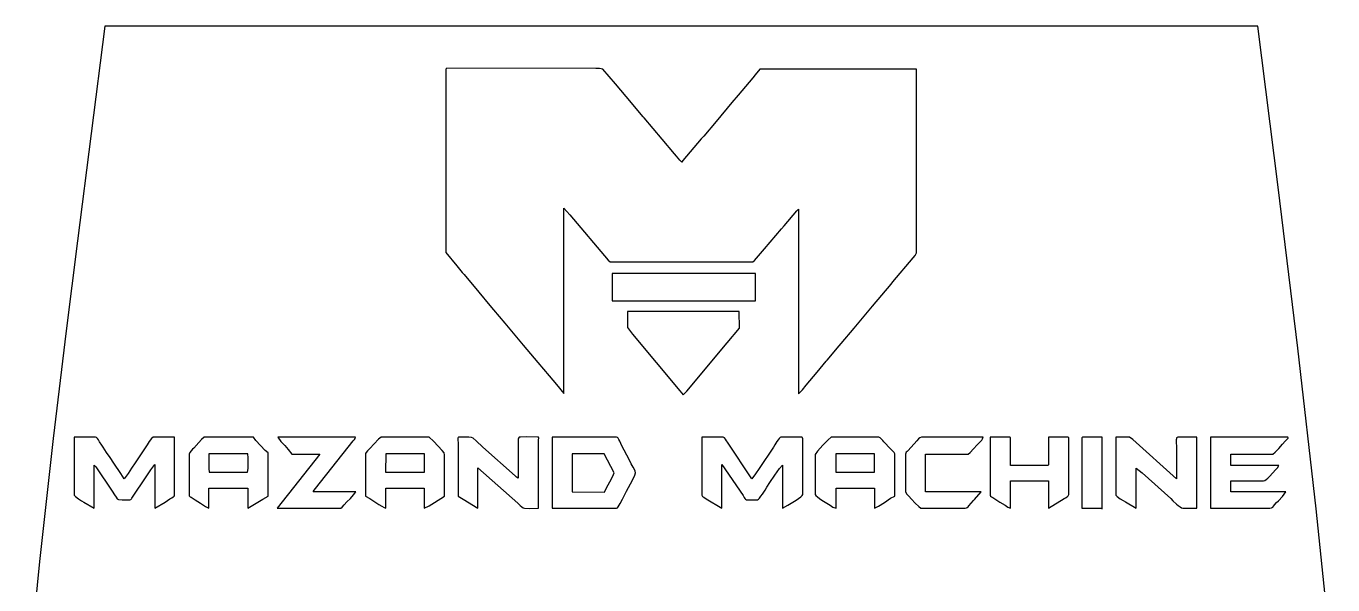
# Model space of a CAD drawing. Extents: x -39 to 30, y -68 to 61.
# Drawn here: x -37.4 to 28.4, y 32.9 to 61 of the extents above; entities that cross this region are included whole.
import ezdxf

# ---------------------------------------------------------------- set-up
doc = ezdxf.new("R2010")
doc.units = 0
doc.layers.add('LAYER_1', color=7, linetype='CONTINUOUS')

msp = doc.modelspace()

# ---------------------------------------------------------------- linework, layer by layer
at = {"layer": 'LAYER_1', "color": 250}
msp.add_lwpolyline([(28.3524, 28.6676), (27.5199, 36.7614), (26.5907, 44.8551), (25.5971, 52.9489), (24.5712, 61.0426), (-33.4288, 61.0426), (-33.4288, 61.0426), (-34.8038, 50.2509), (-35.3758, 45.7193), (-36.0284, 40.3024), (-36.7132, 34.1267), (-37.3819, 27.3186)], dxfattribs=at)
at = {"layer": 'LAYER_1', "color": 7}
for points in [[(-16.2668, 58.8783), (-16.2668, 49.6574), (-15.7167, 48.9892), (-15.4433, 48.6609), (-15.3454, 48.548), (-14.606, 47.663), (-14.0491, 47.0015), (-13.8636, 46.7808), (-13.3001, 46.1109), (-12.3742, 45.006), (-11.634, 44.1217), (-11.0752, 43.462), (-10.8921, 43.2391), (-10.7049, 43.0202), (-10.3251, 42.5725), (-10.3251, 51.8837), (-10.0355, 51.5566), (-8.0956, 49.2696), (-8.0087, 49.1911), (-0.8187, 49.1911), (-0.7343, 49.2573), (-0.2365, 49.8425), (0.6126, 50.8435), (0.7496, 51.0073), (1.3838, 51.757), (1.4679, 51.8385), (1.4679, 42.5575), (1.6674, 42.7534), (1.8549, 42.9826), (2.4118, 43.6443), (2.87, 44.1937), (2.9163, 44.2529), (3.5219, 44.9708), (3.6126, 45.0758), (4.2637, 45.8536), (5.1958, 46.9672), (6.1265, 48.0674), (6.2103, 48.1788), (7.2376, 49.393), (7.3428, 49.5105), (7.4093, 49.6424), (7.4093, 58.8783), (-0.4726, 58.8783), (-0.7089, 58.5881), (-0.8297, 58.4381), (-1.0176, 58.22), (-1.5668, 57.5655), (-1.876, 57.198), (-2.6775, 56.2545), (-3.2939, 55.5171), (-3.421, 55.3736), (-4.3425, 54.2793), (-4.3987, 54.2), (-4.4975, 54.2968), (-4.674, 54.5113), (-4.7635, 54.6175), (-5.3914, 55.3584), (-6.2917, 56.4285), (-6.3343, 56.4762), (-7.1931, 57.4977), (-7.7377, 58.1413), (-8.3646, 58.8832), (-8.5374, 58.9146), (-8.7307, 58.9083), (-16.2217, 58.9234), (-16.2233, 58.9234), (-16.2668, 58.8783)], [(-7.9034, 47.2356), (-0.6982, 47.2356), (-0.6982, 48.6045), (-7.9034, 48.6045), (-7.9034, 47.2356)], [(-7.1362, 45.8818), (-6.8871, 45.5595), (-4.506, 42.706), (-4.3233, 42.4973), (-4.1449, 42.6948), (-2.1252, 45.1127), (-1.4955, 45.8517), (-1.5105, 46.694), (-7.1362, 46.694), (-7.1362, 45.8818)], [(-34.9614, 37.464), (-34.8976, 37.3859), (-34.7513, 37.2793), (-34.5901, 37.1769), (-34.4815, 37.1116), (-33.9618, 36.8028), (-33.9618, 38.9715), (-33.8686, 38.8874), (-33.0497, 37.6599), (-32.9381, 37.4808), (-32.8591, 37.3563), (-32.7964, 37.277), (-32.7338, 37.2334), (-32.5434, 37.2151), (-32.1575, 37.2259), (-32.1183, 37.2317), (-32.0971, 37.2481), (-32.0822, 37.2738), (-32.0619, 37.3074), (-31.3115, 38.424), (-31.1151, 38.7261), (-30.9141, 38.9979), (-30.9141, 36.8028), (-30.3945, 37.1119), (-30.1505, 37.2706), (-30.0515, 37.3292), (-29.9772, 37.3714), (-29.9305, 37.4116), (-29.9143, 37.464), (-29.9143, 40.3733), (-30.9872, 40.3733), (-31.0752, 40.3069), (-31.1896, 40.1552), (-31.2967, 39.9895), (-31.3626, 39.8811), (-31.8927, 39.081), (-32.0796, 38.8076), (-32.2549, 38.5483), (-32.3421, 38.405), (-32.4501, 38.2838), (-32.6207, 38.5484), (-32.9687, 39.0699), (-33.1533, 39.3459), (-33.3315, 39.6021), (-33.5042, 39.8646), (-33.5759, 39.9755), (-33.6846, 40.1469), (-33.7431, 40.232), (-33.7991, 40.3043), (-33.8489, 40.3545), (-33.8886, 40.3733), (-34.9614, 40.3733), (-34.9614, 37.464)], [(-29.183, 39.5269), (-29.183, 37.464), (-29.1756, 37.4184), (-29.1554, 37.3925), (-29.1249, 37.3755), (-29.0868, 37.3568), (-28.8788, 37.2248), (-28.6152, 37.0494), (-28.3615, 36.8892), (-28.1833, 36.8028), (-28.1833, 37.8078), (-26.2329, 37.8078), (-26.2329, 36.8028), (-25.4816, 37.2573), (-25.2087, 37.4111), (-25.2087, 39.5797), (-25.3568, 39.7011), (-25.5986, 39.9503), (-25.8284, 40.2127), (-25.9402, 40.3733), (-28.4213, 40.3669), (-28.56, 40.2535), (-28.6893, 40.1022), (-28.9453, 39.8244), (-29.0053, 39.7645), (-29.0845, 39.6839), (-29.1535, 39.5992), (-29.183, 39.5269)], [(-24.014, 39.5269), (-22.6, 39.5269), (-24.7456, 36.8028), (-21.8198, 36.8026), (-21.6354, 36.8004), (-21.5446, 36.8112), (-21.4833, 36.859), (-21.387, 36.968), (-21.2465, 37.1157), (-21.0726, 37.2968), (-20.908, 37.4772), (-20.7957, 37.6227), (-22.9413, 37.6227), (-22.8972, 37.7147), (-22.8267, 37.7893), (-20.9361, 40.1816), (-20.8909, 40.2271), (-20.8563, 40.2615), (-20.8326, 40.3039), (-20.8201, 40.3733), (-24.7212, 40.3733), (-24.5684, 40.1595), (-24.3734, 39.957), (-24.1993, 39.7492), (-24.014, 39.5269)], [(-20.3081, 37.4111), (-20.0948, 37.2956), (-19.7927, 37.0927), (-19.6367, 36.9881), (-19.4923, 36.897), (-19.371, 36.8313), (-19.2841, 36.8028), (-19.2841, 37.8078), (-17.358, 37.8078), (-17.358, 36.8028), (-17.1047, 36.9274), (-16.8471, 37.0949), (-16.3339, 37.4111), (-16.3338, 39.3155), (-16.3318, 39.4908), (-16.3574, 39.5894), (-16.4519, 39.7014), (-16.657, 39.917), (-16.8851, 40.1729), (-17.1142, 40.3733), (-19.5278, 40.3733), (-19.6566, 40.2715), (-19.8754, 40.0441), (-20.0898, 39.8078), (-20.205, 39.6795), (-20.2775, 39.6013), (-20.3072, 39.5442), (-20.3117, 39.4637), (-20.3083, 39.3155), (-20.3081, 37.4111)], [(-15.6512, 37.4111), (-15.4026, 37.2576), (-14.6515, 36.8028), (-14.6515, 38.8392), (-12.6468, 37.0469), (-12.5299, 36.9416), (-12.4463, 36.8695), (-12.3775, 36.8246), (-12.3048, 36.8011), (-12.0735, 36.7945), (-11.6039, 36.8028), (-11.6039, 40.2674), (-11.5971, 40.3112), (-11.5898, 40.3446), (-11.6017, 40.3658), (-11.6527, 40.3733), (-12.2222, 40.3823), (-12.5123, 40.382), (-12.582, 40.3656), (-12.617, 40.3316), (-12.6291, 40.275), (-12.63, 40.1905), (-12.6279, 38.3103), (-12.7113, 38.3566), (-12.7847, 38.4314), (-14.4007, 39.8784), (-14.7417, 40.1858), (-14.897, 40.3303), (-14.9793, 40.3605), (-15.1045, 40.3727), (-15.3023, 40.3744), (-15.6024, 40.3733), (-15.634, 40.3672), (-15.6534, 40.3501), (-15.6631, 40.3236), (-15.6655, 40.2894), (-15.6581, 40.2047), (-15.6509, 40.1096), (-15.6512, 37.4111)], [(-10.9212, 36.8028), (-7.6785, 36.8028), (-7.6404, 36.8222), (-7.5949, 36.8747), (-7.5444, 36.9522), (-7.4911, 37.0462), (-7.386, 37.2508), (-7.2986, 37.4221), (-7.1769, 37.6603), (-6.9751, 38.0281), (-6.838, 38.2841), (-6.7578, 38.4562), (-6.7267, 38.5722), (-6.7371, 38.66), (-6.7811, 38.7475), (-6.851, 38.8625), (-6.9391, 39.0329), (-7.0522, 39.254), (-7.4152, 39.9448), (-7.5244, 40.1701), (-7.5658, 40.2556), (-7.5992, 40.3195), (-7.6337, 40.3595), (-7.6785, 40.3733), (-10.9212, 40.3733), (-10.9212, 36.8028)], [(-3.3873, 37.464), (-3.3802, 37.4188), (-3.3606, 37.3933), (-3.3306, 37.3759), (-3.2927, 37.355), (-3.1679, 37.2788), (-2.3878, 36.8028), (-2.3878, 38.9979), (-1.3195, 37.4326), (-1.2688, 37.347), (-1.2325, 37.2876), (-1.1974, 37.2498), (-1.1505, 37.2291), (-0.969, 37.2206), (-0.5834, 37.2259), (-0.5412, 37.2488), (-0.4837, 37.3102), (-0.4161, 37.3987), (-0.344, 37.5032), (-0.2074, 37.7153), (-0.1168, 37.8569), (0.0367, 38.0919), (0.275, 38.4585), (0.5116, 38.8029), (0.6599, 38.9715), (0.6599, 36.8028), (0.933, 36.9563), (1.0984, 37.0573), (1.3512, 37.21), (1.4763, 37.2917), (1.5825, 37.3694), (1.6562, 37.4375), (1.6838, 37.4904), (1.6838, 40.2939), (1.6803, 40.332), (1.6684, 40.3564), (1.6459, 40.3695), (1.6107, 40.3733), (0.5867, 40.3733), (0.5457, 40.3552), (0.4961, 40.3069), (0.4414, 40.2371), (0.3851, 40.1549), (0.2817, 39.9884), (0.214, 39.8785), (-0.5037, 38.8055), (-0.6845, 38.5252), (-0.8761, 38.2838), (-2.1052, 40.1242), (-2.1462, 40.1948), (-2.1957, 40.277), (-2.2523, 40.345), (-2.3147, 40.3733), (-3.3873, 40.3733), (-3.3873, 37.464)], [(2.3178, 39.5004), (2.3178, 37.4904), (2.3455, 37.4408), (2.4195, 37.3732), (2.5259, 37.2939), (2.6512, 37.2096), (2.9033, 37.0521), (3.0659, 36.9529), (3.2067, 36.8603), (3.3663, 36.8028), (3.3663, 37.8078), (5.2924, 37.8078), (5.2924, 36.8028), (5.4912, 36.8972), (5.7942, 37.095), (6.1023, 37.2988), (6.3164, 37.4111), (6.3166, 39.3155), (6.3202, 39.4572), (6.3158, 39.5426), (6.2848, 39.6041), (6.2085, 39.6743), (6.1, 39.7947), (5.7618, 40.1418), (5.7112, 40.2016), (5.6448, 40.2785), (5.5744, 40.345), (5.5118, 40.3733), (3.1225, 40.3733), (2.9687, 40.2471), (2.6952, 39.964), (2.4342, 39.6673), (2.3178, 39.5004)], [(6.8528, 39.5269), (6.8528, 37.6227), (6.9181, 37.5036), (7.0177, 37.4049), (7.1591, 37.2586), (7.3474, 37.0574), (7.5248, 36.8795), (7.633, 36.8028), (9.8518, 36.8028), (9.9191, 36.813), (9.9644, 36.84), (9.9991, 36.8782), (10.0347, 36.9219), (10.2778, 37.187), (10.3273, 37.2391), (10.6565, 37.6227), (7.8524, 37.6227), (7.8524, 39.5269), (9.9982, 39.5269), (10.1064, 39.6036), (10.2793, 39.7816), (10.4595, 39.9827), (10.5893, 40.1287), (10.6425, 40.1802), (10.6936, 40.2309), (10.7337, 40.2917), (10.7539, 40.3733), (7.8277, 40.3737), (7.6614, 40.3686), (7.5713, 40.3419), (7.5074, 40.2831), (7.4197, 40.1815), (6.9839, 39.7021), (6.933, 39.6503), (6.8913, 39.6117), (6.8631, 39.5745), (6.8528, 39.5269)], [(11.1196, 37.464), (11.1342, 37.4116), (11.177, 37.3741), (11.2463, 37.3357), (11.3404, 37.2803), (11.5996, 37.1119), (11.8616, 36.9464), (11.9944, 36.8564), (12.1436, 36.8028), (12.1436, 38.1781), (14.0454, 38.1781), (14.0454, 36.8028), (14.8393, 37.2905), (14.9076, 37.3297), (14.9831, 37.3741), (15.0442, 37.4267), (15.0693, 37.4904), (15.0693, 40.2939), (15.0658, 40.332), (15.0538, 40.3564), (15.0313, 40.3695), (14.9962, 40.3733), (14.0454, 40.3733), (14.0454, 39.0244), (14.0419, 38.9863), (14.0299, 38.9619), (14.0074, 38.9489), (13.9723, 38.9451), (12.1436, 38.9451), (12.1436, 40.2939), (12.1401, 40.332), (12.1281, 40.3564), (12.1057, 40.3695), (12.0706, 40.3733), (11.1196, 40.3733), (11.1196, 37.464)], [(15.7276, 40.2939), (15.7276, 36.8028), (16.6785, 36.8028), (16.7517, 36.7763), (16.7517, 40.3733), (15.8009, 40.3733), (15.7657, 40.3695), (15.7431, 40.3564), (15.7311, 40.332), (15.7276, 40.2939)], [(17.4345, 37.464), (17.4992, 37.3826), (17.6476, 37.2795), (17.811, 37.1823), (17.9208, 37.1188), (18.4584, 36.8028), (18.4584, 38.8127), (18.7512, 38.575), (20.1959, 37.2857), (20.3086, 37.1724), (20.4831, 37.0107), (20.5765, 36.932), (20.6648, 36.8657), (20.7413, 36.8199), (20.799, 36.8028), (21.5061, 36.8028), (21.5061, 40.3733), (20.5552, 40.3733), (20.5186, 40.3636), (20.4947, 40.3361), (20.4809, 40.2931), (20.475, 40.2367), (20.4772, 40.0932), (20.4821, 39.9237), (20.4821, 38.2838), (18.2817, 40.2609), (18.1171, 40.3733), (17.4345, 40.3733), (17.4345, 37.464)], [(22.1887, 36.8028), (25.1877, 36.8028), (25.2647, 36.8182), (25.3266, 36.858), (25.3775, 36.9128), (25.4212, 36.9729), (25.5219, 37.0856), (25.6212, 37.1788), (25.8145, 37.3922), (25.9923, 37.6227), (23.2128, 37.6227), (23.2128, 38.1781), (24.8707, 38.1781), (24.9304, 38.1951), (25.0015, 38.2412), (25.0803, 38.3092), (25.1632, 38.392), (25.3265, 38.5731), (25.462, 38.7269), (25.5591, 38.8238), (25.6266, 38.9451), (23.2128, 38.9451), (23.2128, 39.5269), (25.334, 39.5269), (25.4531, 39.6111), (25.6378, 39.8054), (25.8258, 40.0227), (25.9548, 40.1757), (26.0071, 40.2243), (26.0744, 40.2903), (26.097, 40.3219), (26.1035, 40.3483), (26.087, 40.3665), (26.0411, 40.3733), (22.1887, 40.3733), (22.1887, 36.8028)], [(-28.1737, 38.615), (-26.2399, 38.6134), (-26.22, 38.7942), (-26.2163, 39.0584), (-26.2203, 39.3311), (-26.2235, 39.5374), (-28.1884, 39.5408), (-28.1915, 39.3331), (-28.1953, 39.0607), (-28.1921, 38.7968), (-28.1737, 38.615)], [(-19.3033, 38.6189), (-17.348, 38.6122), (-17.3376, 39.5383), (-19.2948, 39.5415), (-19.3033, 38.6189)], [(-9.9143, 37.628), (-8.2865, 37.6158), (-8.1857, 37.8235), (-8.0242, 38.1243), (-7.8747, 38.4103), (-7.8095, 38.5736), (-8.3006, 39.5383), (-9.9064, 39.5414), (-9.9143, 37.628)], [(3.3433, 38.6168), (5.2984, 38.6124), (5.3021, 39.5331), (3.3538, 39.5419), (3.3433, 38.6168)]]:
    msp.add_lwpolyline(points, close=True, dxfattribs=at)

doc.saveas('drawing.dxf')
